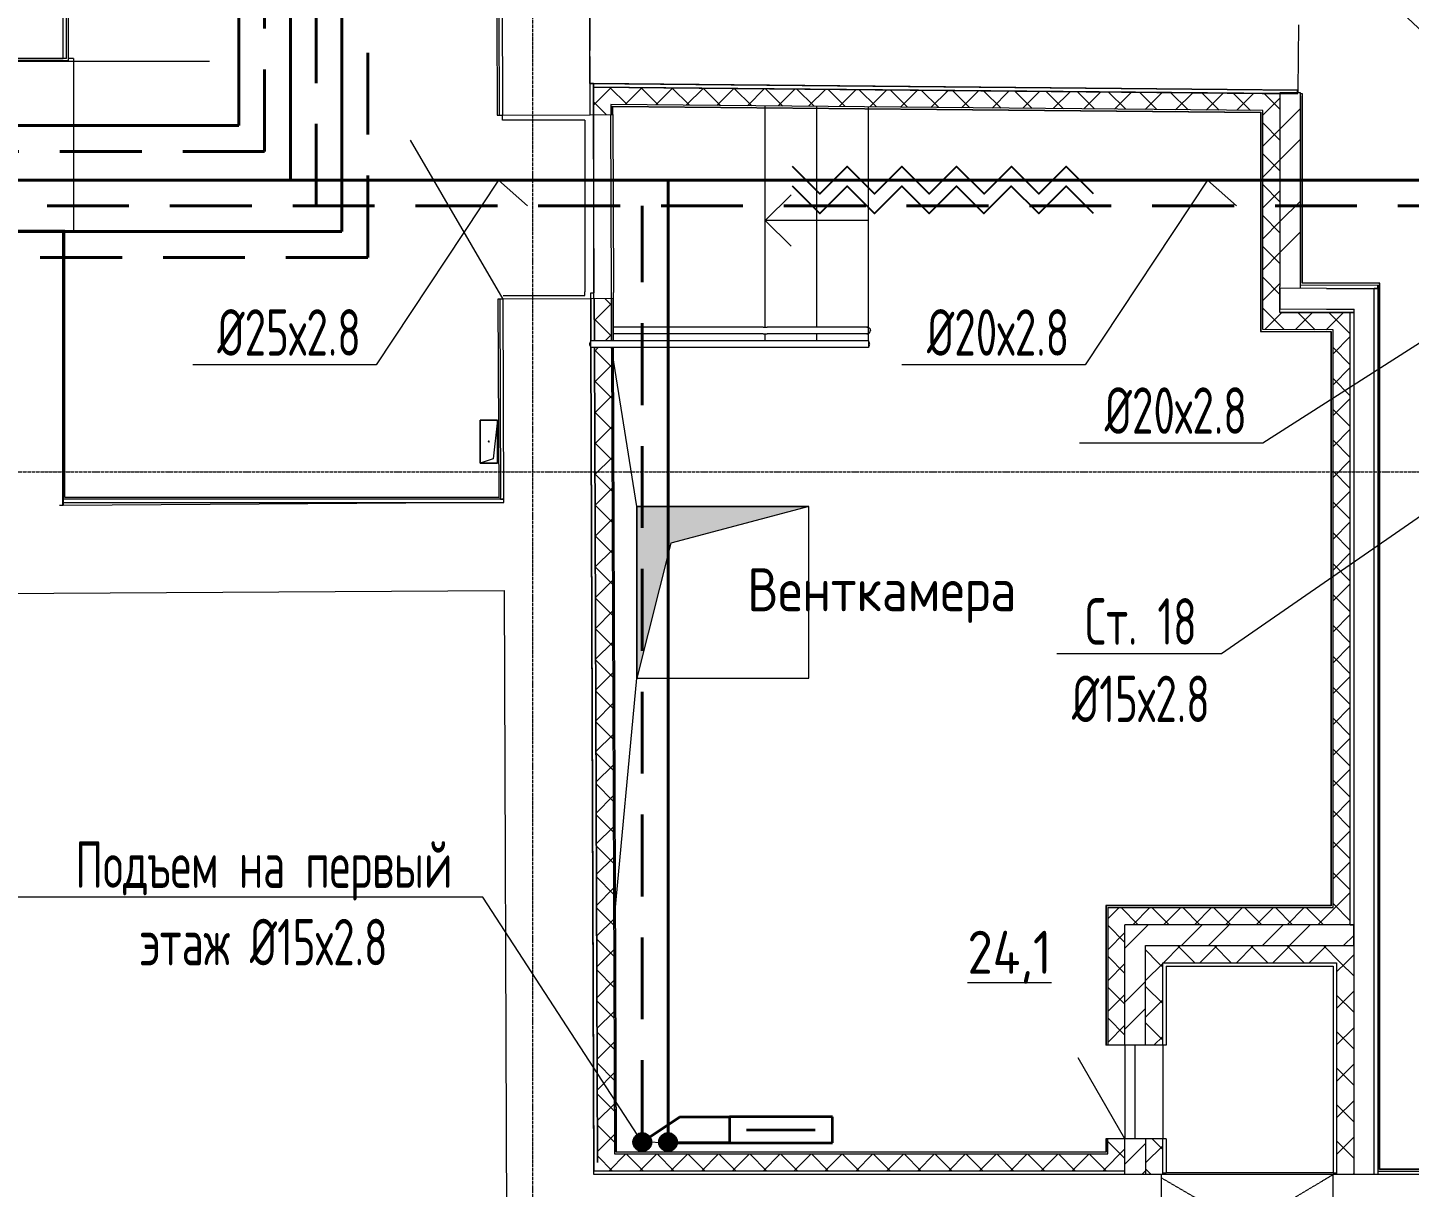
# Model space of a CAD drawing. Header units: millimetres. Extents: x -3929 to 624051, y 52832 to 514950.
# Drawn here: x 218658 to 226696, y 73435 to 80178 of the extents above; entities that cross this region are included whole.
import ezdxf
from ezdxf import colors
from ezdxf.entities.mleader import LeaderData, LeaderLine
from ezdxf.math import Vec2, Vec3

# ---------------------------------------------------------------- set-up
doc = ezdxf.new("R2010")
doc.units = ezdxf.units.MM
for name, pattern in [('ADSK_Линия сетки', [25, 20, -2.5, 0, -2.5]), ('ADSK_Штриховая_ш2 п1', [3, 2, -1]), ('ADSK_Штриховая_ш3 п1_5', [4.5, 3, -1.5]), ('Hidden', [7.14375, 4.7625, -2.38125])]:
    doc.linetypes.add(name, pattern=pattern)
for name, color, linetype, lineweight in [('Двери', 7, 'Continuous', 9), ('Лестницы', 7, 'Continuous', 9), ('Марки помещений', 7, 'Continuous', 20), ('Обобщенные модели', 7, 'Continuous', 18), ('ОВ-ИЗОЛЯЦИЯ', 7, 'Continuous', 25), ('ОВ-О-Оборудование', 32, 'Continuous', 35), ('ОВ-ТЕКСТ', 7, 'Continuous', 25), ('Ограждение', 7, 'Continuous', 9), ('Оси', 253, 'Continuous', 9), ('Пандусы', 7, 'Continuous', 18), ('Перекрытие', 7, 'Continuous', 18), ('Стены внутренние', 7, 'Continuous', 18), ('Стены наружные', 7, 'Continuous', 18), ('Стены несущие', 7, 'Continuous', 30), ('Стены отделка', 7, 'Continuous', 30), ('Стены перегородки', 7, 'Continuous', 30), ('Стены штриховка', 7, 'Continuous', 9), ('Стрелки вверх', 7, 'Continuous', 18), ('ШТРИХОВКА', 252, 'Continuous', 15)]:
    doc.layers.add(name, color=color, linetype=linetype, lineweight=lineweight)
doc.layers.add('Линии', color=7, linetype='Continuous', lineweight=9, true_color=0x00a600)
doc.layers.add('стояки', color=7, linetype='Continuous')
for name, color, linetype, true_color in [('т11.1', 1, 'Continuous', 0xff0000), ('т11.2', 7, 'Continuous', 0x6d366d), ('т21.1', 5, 'Continuous', 0x0000ff), ('т21.2', 7, 'Continuous', 0x004285)]:
    doc.layers.add(name, color=color, linetype=linetype, true_color=true_color)
doc.styles.add('GOST Common_2', font='GOST_Common.ttf', dxfattribs={"width": 0.9, "height": 250})
doc.styles.add('СТИЛЬ', font='simplex.shx', dxfattribs={"width": 0.65})

# ---------------------------------------------------------------- blocks, each defined once
blk = doc.blocks.new('*U2877')
at = {"layer": 'ОВ-О-Оборудование', "color": 32, "ltscale": 0.1, "true_color": 0xcd6928}
for p, q in [((300, 75), (-300, 75)), ((-300, 75), (-300, -75)), ((-200, 0), (200, 0)), ((300, -75), (300, 75)), ((-300, -75), (300, -75))]:
    blk.add_line(p, q, dxfattribs=at)
blk = doc.blocks.new('Ограждение - 40-3256489-План подвала')
at = {"layer": 'Ограждение', "lineweight": 18}
blk.add_arc((0, 0), 20, 39.77476, 140.22524, dxfattribs=at)
blk = doc.blocks.new('Ограждение - 40-3098293-План подвала')
at = {"layer": 'Ограждение', "lineweight": 18}
blk.add_arc((0, 0), 20, 219.77476, 320.22524, dxfattribs=at)
blk = doc.blocks.new('подвал')
at = {"layer": 'ШТРИХОВКА', "lineweight": 5}
h = blk.add_hatch(color=8, dxfattribs=at)
h.dxf.hatch_style = 1
h.paths.add_polyline_path([(412941.817, -333820.616), (412941.817, -332820.616), (413941.817, -332820.616), (413139.312, -333035.647)])
at = {"layer": 'Двери', "color": 8, "lineweight": 5}
for p, q in [((412163.2, -331615.128), (411624.829, -330690.436)), ((415780.683, -336498.692), (415508.183, -336026.708))]:
    blk.add_line(p, q, dxfattribs=at)
at = {"layer": 'Лестницы', "color": 8, "lineweight": 5}
for p, q in [((413688.452, -331778.148), (413688.452, -330491.829)), ((413988.452, -331777.769), (413988.452, -330494.666)), ((413988.452, -331777.769), (413988.452, -330494.666)), ((414288.452, -331777.769), (414288.452, -330497.503)), ((414288.452, -331777.769), (414288.452, -330497.503)), ((413688.452, -331857.769), (413688.452, -331817.391)), ((413988.452, -331857.769), (413988.452, -331817.769)), ((413988.452, -331857.769), (413988.452, -331817.769)), ((414288.452, -331857.769), (414288.452, -331817.769)), ((414288.452, -331857.769), (414288.452, -331817.769))]:
    blk.add_line(p, q, dxfattribs=at)
at = {"layer": 'Линии', "color": 8, "lineweight": 5}
blk.add_line((410454.891, -330233.104), (405526.651, -330233.104), dxfattribs=at)
at = {"layer": 'Линии', "color": 8, "linetype": 'ADSK_Штриховая_ш3 п1_5', "lineweight": 5}
for p, q in [((415991.372, -336706.192), (415991.372, -337306.192)), ((416991.372, -336706.192), (415991.372, -336706.192)), ((415991.372, -337306.192), (416991.372, -336706.192)), ((416991.372, -337306.192), (415991.372, -336725.341)), ((416991.372, -337306.192), (416991.372, -336706.192))]:
    blk.add_line(p, q, dxfattribs=at)
at = {"layer": 'Обобщенные модели', "color": 8, "lineweight": 5}
for p, q in [((412029.539, -332569.182), (412029.539, -332319.182)), ((412029.539, -332319.182), (412129.539, -332319.182)), ((412129.539, -332319.182), (412029.539, -332319.182)), ((412029.539, -332319.182), (412029.539, -332569.182)), ((412129.539, -332319.182), (412104.539, -332544.182)), ((412129.539, -332319.182), (412129.539, -332569.182)), ((412129.539, -332569.182), (412129.539, -332319.182)), ((412104.539, -332544.182), (412029.539, -332569.182)), ((412129.539, -332569.182), (412029.539, -332569.182)), ((412029.539, -332569.182), (412129.539, -332569.182))]:
    blk.add_line(p, q, dxfattribs=at)
for start, end in [(0, 180), (120, 180), (180, 0), (240, 345), (15, 90)]:
    blk.add_arc((412079.539, -332444.182), 2.5, start, end, dxfattribs=at)
at = {"layer": 'Ограждение', "color": 8, "lineweight": 5}
for p, q in [((413676.648, -331777.769), (412805.796, -331777.769)), ((413676.648, -331817.769), (412805.942, -331817.769)), ((413676.648, -331777.769), (413699.009, -331777.769)), ((413676.648, -331817.769), (413699.009, -331817.769)), ((414288.452, -331777.769), (413699.009, -331777.769)), ((414288.452, -331817.769), (413699.009, -331817.769)), ((414288.452, -331817.769), (414288.452, -331777.769)), ((412673.045, -331897.769), (412673.045, -331857.769)), ((413688.452, -331857.769), (412673.045, -331857.769)), ((413688.452, -331897.769), (412673.045, -331897.769)), ((414288.452, -331857.769), (413688.452, -331857.769)), ((414288.452, -331897.769), (413688.452, -331897.769)), ((414288.452, -331857.769), (414288.452, -331897.769))]:
    blk.add_line(p, q, dxfattribs=at)
at = {"layer": 'Ограждение', "color": 8, "lineweight": 5, "flags": 128}
for points in [[(414279.507, -331777.769), (414281.29, -331777.849), (414283.036, -331778.083), (414284.714, -331778.459), (414286.296, -331778.957), (414287.764, -331779.553), (414289.108, -331780.224), (414290.324, -331780.947), (414291.415, -331781.7), (414292.386, -331782.468), (414293.247, -331783.236), (414294.008, -331783.995), (414294.678, -331784.737), (414295.269, -331785.458), (414295.79, -331786.155), (414296.248, -331786.826), (414296.652, -331787.471), (414297.009, -331788.09), (414297.325, -331788.684), (414297.604, -331789.254), (414297.852, -331789.802), (414298.071, -331790.328), (414298.266, -331790.834), (414298.44, -331791.322), (414298.594, -331791.793), (414298.731, -331792.249), (414298.852, -331792.691), (414298.96, -331793.12), (414299.055, -331793.538), (414299.138, -331793.945), (414299.212, -331794.343), (414299.276, -331794.733), (414299.331, -331795.116), (414299.377, -331795.493), (414299.416, -331795.864), (414299.448, -331796.231), (414299.473, -331796.595), (414299.491, -331796.956), (414299.502, -331797.315), (414299.507, -331797.673), (414299.507, -331797.769)], [(414279.507, -331817.769), (414281.29, -331817.69), (414283.036, -331817.455), (414284.714, -331817.08), (414286.296, -331816.582), (414287.764, -331815.985), (414289.108, -331815.314), (414290.324, -331814.592), (414291.415, -331813.838), (414292.386, -331813.071), (414293.247, -331812.303), (414294.008, -331811.544), (414294.678, -331810.801), (414295.269, -331810.08), (414295.79, -331809.384), (414296.248, -331808.712), (414296.652, -331808.067), (414297.009, -331807.448), (414297.325, -331806.854), (414297.604, -331806.284), (414297.852, -331805.737), (414298.071, -331805.211), (414298.266, -331804.704), (414298.44, -331804.216), (414298.594, -331803.745), (414298.731, -331803.289), (414298.852, -331802.847), (414298.96, -331802.418), (414299.055, -331802.001), (414299.138, -331801.593), (414299.212, -331801.195), (414299.276, -331800.805), (414299.331, -331800.422), (414299.377, -331800.046), (414299.416, -331799.674), (414299.448, -331799.307), (414299.473, -331798.944), (414299.491, -331798.583), (414299.502, -331798.224), (414299.507, -331797.866), (414299.507, -331797.769)]]:
    blk.add_lwpolyline(points, dxfattribs=at)
at = {"layer": 'Оси', "color": 8, "linetype": 'ADSK_Линия сетки', "lineweight": 5}
for p, q in [((412336.62, -349917.118), (412336.62, -301342.622)), ((353372.326, -332620.621), (419602.055, -332620.621))]:
    blk.add_line(p, q, dxfattribs=at)
at = {"layer": 'Пандусы', "color": 8, "lineweight": 5}
for p, q in [((409663.908, -330217.321), (409633.908, -330217.321)), ((409663.908, -330217.321), (409663.908, -331227.321)), ((409663.908, -331227.321), (409613.908, -331227.321))]:
    blk.add_line(p, q, dxfattribs=at)
at = {"layer": 'Перекрытие', "color": 8, "lineweight": 5}
for p, q in [((413688.452, -331778.148), (413688.452, -330491.829)), ((412159.412, -330575.135), (412159.303, -330545.135)), ((412639.412, -330575.135), (412159.412, -330575.135)), ((412688.452, -330543.208), (412688.452, -331613.215)), ((412639.412, -331595.135), (412639.412, -331573.393)), ((412163.127, -331595.135), (412639.412, -331595.135)), ((413688.452, -331857.769), (413688.452, -331817.391)), ((412941.817, -332820.616), (412794.233, -331897.587)), ((413941.817, -332820.616), (412941.817, -332820.616)), ((412941.817, -332820.616), (412941.817, -333820.616)), ((413941.817, -333820.616), (413941.817, -332820.616)), ((412806.459, -335254.354), (412941.817, -333820.616)), ((412941.817, -333820.616), (413941.817, -333820.616)), ((415780.683, -335953.692), (415780.683, -336498.692)), ((415840.683, -336498.692), (415840.683, -335953.692)), ((416000.683, -335953.692), (416000.683, -336498.692))]:
    blk.add_line(p, q, dxfattribs=at)
at = {"layer": 'Стены внутренние', "color": 8, "lineweight": 5}
for p, q in [((416787.717, -330416.921), (416787.865, -330401.188)), ((412639.412, -330575.135), (412639.412, -331573.393)), ((412693.069, -331578.198), (412689.299, -330543.205)), ((412673.069, -331578.271), (412693.069, -331578.198)), ((412673.197, -331613.271), (412673.069, -331578.271))]:
    blk.add_line(p, q, dxfattribs=at)
at = {"layer": 'Стены внутренние', "color": 8, "linetype": 'Continuous', "lineweight": 5}
for p, q in [((416682.185, -330626.382), (416802.182, -330506.384)), ((416682.185, -330805.987), (416802.176, -330685.995)), ((416682.185, -331165.197), (416802.165, -331045.216)), ((416682.185, -331344.802), (416802.16, -331224.827)), ((415795.722, -335374.354), (415915.722, -335254.354)), ((416110.031, -335374.354), (416230.031, -335254.354)), ((416267.185, -335374.354), (416387.185, -335254.354)), ((416581.495, -335374.354), (416701.495, -335254.354)), ((416738.649, -335374.354), (416858.649, -335254.354)), ((417052.958, -335374.354), (417111.372, -335315.94)), ((415780.683, -335389.393), (415795.722, -335374.354)), ((415974.738, -335474.354), (415900.683, -335400.3)), ((416004.728, -335474.354), (416104.728, -335374.354)), ((416186.87, -335474.354), (416086.87, -335374.354)), ((416216.86, -335474.354), (416316.86, -335374.354)), ((416399.002, -335474.354), (416299.002, -335374.354)), ((416428.992, -335474.354), (416528.992, -335374.354)), ((416611.134, -335474.354), (416511.134, -335374.354)), ((416641.124, -335474.354), (416741.124, -335374.354)), ((416823.266, -335474.354), (416723.266, -335374.354)), ((416853.256, -335474.354), (416953.256, -335374.354)), ((417035.398, -335474.354), (416935.398, -335374.354)), ((417065.388, -335474.354), (417111.372, -335428.37)), ((415900.683, -335578.399), (416000.683, -335478.399)), ((416000.683, -335500.3), (415974.738, -335474.354)), ((417011.372, -335528.37), (417065.388, -335474.354)), ((417111.372, -335550.328), (417035.398, -335474.354)), ((415780.683, -335703.702), (415900.683, -335583.702)), ((416000.683, -335712.432), (415900.683, -335612.432)), ((417011.372, -335740.502), (417111.372, -335640.502)), ((417111.372, -335762.46), (417011.372, -335662.46)), ((415838.026, -335803.513), (415900.683, -335740.856)), ((415900.683, -335790.531), (416000.683, -335690.531)), ((415780.683, -335860.856), (415838.026, -335803.513)), ((416000.683, -335924.564), (415900.683, -335824.564)), ((415949.654, -335953.692), (416000.683, -335902.663)), ((417011.372, -335952.634), (417111.372, -335852.634)), ((417111.372, -335974.592), (417011.372, -335874.592)), ((417011.372, -336164.767), (417111.372, -336064.767)), ((417111.372, -336186.724), (417011.372, -336086.724)), ((417011.372, -336376.899), (417111.372, -336276.899)), ((417111.372, -336398.856), (417011.372, -336298.856)), ((417011.372, -336589.031), (417111.372, -336489.031)), ((415780.683, -336646.629), (415900.683, -336526.629)), ((415900.683, -336639.059), (416000.683, -336539.059)), ((416000.683, -336560.96), (415938.416, -336498.692)), ((417111.372, -336610.988), (417011.372, -336510.988)), ((415878.274, -336706.192), (415900.683, -336683.783)), ((415933.784, -336706.192), (415900.683, -336673.092)), ((417106.343, -336706.192), (417111.372, -336701.163))]:
    blk.add_line(p, q, dxfattribs=at)
at = {"layer": 'Стены наружные', "color": 8, "lineweight": 5}
for p, q in [((412793.069, -331578.016), (412789.298, -330542.841)), ((412801.298, -330542.797), (412805.069, -331577.972))]:
    blk.add_line(p, q, dxfattribs=at)
at = {"layer": 'Стены несущие', "color": 8, "lineweight": 5}
for p, q in [((409603.908, -330217.321), (409603.908, -325591.525)), ((412141.261, -325591.525), (412159.303, -330545.135)), ((412669.3, -330543.278), (412651.287, -325597.811)), ((412668.411, -329982.34), (412664.829, -330362.323)), ((416787.865, -330401.188), (416791.447, -330021.205)), ((409123.908, -330217.321), (409603.908, -330217.321)), ((412664.829, -330362.323), (416787.865, -330401.188)), ((416682.185, -330416.921), (416682.185, -331541.687)), ((416802.185, -330416.921), (416682.185, -330416.921)), ((416802.149, -331553.126), (416802.185, -330416.921)), ((412159.303, -330545.135), (412669.3, -330543.278)), ((409603.908, -331227.321), (409123.908, -331227.321)), ((409603.908, -331227.321), (409603.908, -332815.331)), ((412673.197, -331613.271), (412163.2, -331615.128)), ((412167.513, -332799.182), (412163.2, -331615.128)), ((412674.087, -331857.769), (412673.197, -331613.271)), ((412691.746, -336706.192), (412674.233, -331897.769)), ((412167.513, -332799.182), (409603.908, -332815.331)), ((405503.456, -333351.173), (412169.37, -333309.18)), ((412169.37, -333309.18), (412183.928, -337306.192)), ((417111.372, -335254.354), (415780.683, -335254.354)), ((415780.683, -335953.692), (415780.683, -335254.354)), ((417111.372, -335374.354), (417111.372, -335254.354)), ((415900.683, -335374.354), (417111.372, -335374.354)), ((415900.683, -335953.692), (415900.683, -335374.354)), ((415900.683, -335953.692), (415780.683, -335953.692)), ((415900.683, -336498.692), (415780.683, -336498.692)), ((415780.683, -336706.192), (415780.683, -336498.692)), ((415900.683, -336498.692), (415900.683, -336706.192)), ((418516.567, -336706.192), (412691.746, -336706.192))]:
    blk.add_line(p, q, dxfattribs=at)
at = {"layer": 'Стены отделка', "color": 8, "lineweight": 5}
for p, q in [((409623.908, -330217.321), (409623.908, -325591.525)), ((409633.908, -330227.321), (409633.908, -325621.525)), ((412127.229, -329975.706), (412129.303, -330545.244)), ((409623.908, -330217.321), (409093.908, -330217.321)), ((409123.908, -330227.321), (409633.908, -330227.321)), ((412688.641, -330362.371), (412668.641, -330362.444)), ((412688.641, -330362.371), (412688.452, -330382.37)), ((416784.312, -330401.102), (412688.641, -330362.371)), ((412689.299, -330543.205), (412688.641, -330362.371)), ((412688.452, -330382.37), (416784.123, -330421.101)), ((416682.185, -330420.134), (412688.713, -330382.37)), ((412688.713, -330382.37), (412689.299, -330543.205)), ((416784.123, -330421.101), (416784.312, -330401.102)), ((416814.298, -330421.386), (416802.185, -330421.271)), ((416814.185, -330433.385), (416814.298, -330421.386)), ((416814.185, -331521.164), (416814.185, -330433.385)), ((416582.185, -330519.193), (412789.082, -330483.324)), ((412789.082, -330483.324), (412789.298, -330542.841)), ((412801.126, -330495.438), (416570.185, -330531.08)), ((412801.298, -330542.797), (412801.126, -330495.438)), ((416570.185, -330531.08), (416570.185, -331804.401)), ((416582.185, -331792.438), (416582.185, -330519.193)), ((412129.303, -330545.244), (412159.303, -330545.135)), ((412669.3, -330543.278), (412801.298, -330542.797)), ((409613.908, -331217.321), (409103.908, -331217.321)), ((409602.055, -332813.601), (409602.055, -331227.321)), ((409613.908, -332769.182), (409613.908, -331217.321)), ((412794.087, -331857.587), (412793.069, -331578.016)), ((412806.087, -331857.587), (412805.069, -331577.972)), ((416682.185, -331692.752), (416682.185, -331541.687)), ((416802.15, -331532.755), (417251.372, -331534.532)), ((417261.372, -331522.563), (416814.185, -331521.164)), ((417231.372, -331554.469), (417251.305, -331554.532)), ((417251.372, -331554.484), (417231.372, -331554.484)), ((417251.305, -331554.532), (417251.367, -331534.532)), ((417251.372, -331534.532), (417251.372, -336706.192)), ((417263.372, -336674.192), (417263.372, -331524.569)), ((412163.2, -331615.128), (412133.2, -331615.237)), ((412133.2, -331615.237), (412137.403, -332769.182)), ((412805.196, -331612.79), (412673.197, -331613.271)), ((412673.197, -331613.271), (412674.087, -331857.769)), ((417091.372, -331694.032), (416682.185, -331692.751)), ((416682.185, -331692.752), (416953.083, -331693.599)), ((416953.083, -331693.599), (417113.482, -331694.101)), ((417091.372, -335254.354), (417091.372, -331694.032)), ((417111.372, -331694.08), (417091.372, -331694.08)), ((417113.482, -331694.101), (417113.545, -331674.101)), ((416570.185, -331804.401), (416979.372, -331805.681)), ((416991.372, -331793.718), (416582.185, -331792.438)), ((416979.372, -331805.681), (416979.372, -335142.354)), ((416991.372, -335154.354), (416991.372, -331793.718)), ((412674.233, -331897.769), (412691.673, -336686.192)), ((412794.233, -331897.587), (412811.31, -336586.192)), ((412823.266, -336574.192), (412806.233, -331897.587)), ((412167.513, -332779.182), (409602.055, -332779.182)), ((412137.403, -332769.182), (409613.908, -332769.182)), ((412147.44, -332779.182), (412147.403, -332769.182)), ((412147.44, -332779.182), (412167.44, -332779.109)), ((412167.513, -332799.182), (412167.513, -332779.182)), ((409582.055, -332813.601), (409602.055, -332813.601)), ((409602.055, -332799.182), (412167.513, -332799.182)), ((416979.372, -335142.354), (415668.683, -335142.354)), ((415668.683, -335142.354), (415668.683, -335953.692)), ((415680.683, -335154.354), (416991.372, -335154.354)), ((415680.683, -335154.354), (415680.683, -335953.692)), ((417091.372, -335254.354), (417111.372, -335254.354)), ((416000.683, -335474.354), (417011.372, -335474.354)), ((416020.683, -335494.354), (416020.683, -335953.692)), ((416020.683, -335494.354), (416991.372, -335494.354)), ((416991.372, -335494.354), (416991.372, -336696.192)), ((417011.372, -335474.354), (417011.372, -336706.192)), ((415780.683, -335953.692), (415668.683, -335953.692)), ((416020.683, -335953.692), (415900.683, -335953.692)), ((415668.683, -336498.692), (415668.683, -336574.192)), ((415780.683, -336498.692), (415668.683, -336498.692)), ((415680.683, -336586.192), (415680.683, -336498.692)), ((416020.683, -336498.692), (415900.683, -336498.692)), ((416020.683, -336498.692), (416020.683, -336696.192)), ((412811.31, -336586.192), (415680.683, -336586.192)), ((412823.266, -336574.192), (415668.683, -336574.192)), ((415780.683, -336686.192), (412691.746, -336686.192)), ((416000.683, -336706.192), (416000.683, -336696.192)), ((416991.372, -336696.192), (416020.683, -336696.192)), ((417251.372, -336686.192), (418556.172, -336686.192)), ((418483.912, -336674.192), (417263.372, -336674.192))]:
    blk.add_line(p, q, dxfattribs=at)
at = {"layer": 'Стены перегородки', "color": 8, "lineweight": 5}
for p, q in [((416953.521, -331553.6), (416682.185, -331552.751)), ((416682.185, -331552.751), (416682.185, -331672.752)), ((416953.521, -331553.6), (417231.372, -331554.469)), ((417231.372, -336706.192), (417231.372, -331554.469)), ((416682.185, -331672.752), (416953.145, -331673.599)), ((416953.145, -331673.599), (417113.545, -331674.101)), ((417111.372, -331674.094), (417111.372, -336706.192))]:
    blk.add_line(p, q, dxfattribs=at)
at = {"layer": 'Стены штриховка', "color": 8, "lineweight": 5}
for p, q in [((412137.229, -329975.669), (412139.303, -330545.208)), ((416812.185, -331523.158), (416812.185, -330433.367)), ((416812.185, -330433.367), (416814.185, -330433.385)), ((412799.118, -330493.419), (416572.185, -330529.099)), ((412799.298, -330542.804), (412799.118, -330493.419)), ((416572.185, -330529.099), (416572.185, -331802.407)), ((417263.372, -331524.569), (416812.185, -331523.158)), ((417261.372, -336676.192), (417261.372, -331522.563)), ((417263.372, -331522.569), (417261.372, -331522.563)), ((417263.372, -331524.569), (417263.372, -331522.569)), ((412143.2, -331615.201), (412147.403, -332769.182)), ((412693.196, -331613.198), (412694.087, -331857.769)), ((412694.087, -331857.769), (412693.197, -331613.198)), ((412804.087, -331857.587), (412803.196, -331612.797)), ((416572.185, -331802.407), (416981.372, -331803.687)), ((416981.372, -331803.687), (416981.372, -335144.354)), ((412711.491, -336636.192), (412694.233, -331897.769)), ((412694.233, -331897.769), (412711.491, -336636.192)), ((412821.273, -336576.192), (412804.233, -331897.587)), ((416981.372, -335144.354), (415670.683, -335144.354)), ((415670.683, -335144.354), (415670.683, -335953.692)), ((416000.683, -335953.692), (416000.683, -335474.354)), ((415670.683, -336498.692), (415670.683, -336576.192)), ((416000.683, -336696.192), (416000.683, -336498.692)), ((415670.683, -336576.192), (412821.273, -336576.192)), ((416000.683, -336696.192), (416020.683, -336696.192)), ((416991.372, -336696.192), (417011.372, -336696.192)), ((418485.928, -336676.192), (417261.372, -336676.192))]:
    blk.add_line(p, q, dxfattribs=at)
at = {"layer": 'Стрелки вверх', "color": 8, "lineweight": 5}
for p, q in [((413688.452, -331158.635), (413838.452, -331008.635)), ((413988.452, -331158.635), (413688.452, -331158.635)), ((413688.452, -331158.635), (413838.452, -331308.635)), ((414288.452, -331158.635), (413988.452, -331158.635))]:
    blk.add_line(p, q, dxfattribs=at)
at = {"layer": 'ШТРИХОВКА', "color": 8, "linetype": 'Continuous', "lineweight": 5}
for p, q in [((412689.1, -330488.548), (412794.278, -330383.371)), ((412883.893, -330484.22), (412782.936, -330383.263)), ((412873.135, -330484.119), (412972.2, -330385.053)), ((413065.213, -330485.935), (412964.256, -330384.978)), ((413051.058, -330485.801), (413150.123, -330386.736)), ((413246.533, -330487.65), (413145.576, -330386.693)), ((413228.98, -330487.484), (413328.046, -330388.418)), ((413427.852, -330489.364), (413326.896, -330388.407)), ((413406.903, -330489.166), (413505.968, -330390.101)), ((413609.172, -330491.079), (413508.215, -330390.122)), ((413584.825, -330490.849), (413683.891, -330391.783)), ((413790.492, -330492.794), (413689.535, -330391.837)), ((413762.748, -330492.531), (413861.813, -330393.466)), ((413971.812, -330494.508), (413870.855, -330393.551)), ((413940.671, -330494.214), (414039.736, -330395.148)), ((414153.132, -330496.223), (414052.175, -330395.266)), ((414118.593, -330495.896), (414217.659, -330396.831)), ((414334.451, -330497.938), (414233.494, -330396.981)), ((414296.516, -330497.579), (414395.581, -330398.513)), ((414515.771, -330499.652), (414414.814, -330398.695)), ((414474.438, -330499.261), (414573.504, -330400.196)), ((414697.091, -330501.367), (414596.134, -330400.41)), ((414652.361, -330500.944), (414751.426, -330401.878)), ((414878.411, -330503.082), (414777.454, -330402.125)), ((414830.284, -330502.626), (414929.349, -330403.561)), ((415059.73, -330504.796), (414958.773, -330403.839)), ((415008.206, -330504.309), (415107.272, -330405.244)), ((415241.05, -330506.511), (415140.093, -330405.554)), ((415186.129, -330505.991), (415285.194, -330406.926)), ((415422.37, -330508.225), (415321.413, -330407.269)), ((415364.051, -330507.674), (415463.117, -330408.609)), ((415603.69, -330509.94), (415502.733, -330408.983)), ((415541.974, -330509.357), (415641.039, -330410.291)), ((415785.009, -330511.655), (415684.053, -330410.698)), ((415719.897, -330511.039), (415818.962, -330411.974)), ((415966.329, -330513.369), (415865.372, -330412.412)), ((415897.819, -330512.722), (415996.885, -330413.656)), ((416147.649, -330515.084), (416046.692, -330414.127)), ((416075.742, -330514.404), (416174.807, -330415.339)), ((416328.969, -330516.799), (416228.012, -330415.842)), ((416253.664, -330516.087), (416352.73, -330417.021)), ((416510.289, -330518.513), (416409.332, -330417.556)), ((416431.587, -330517.769), (416530.652, -330418.704)), ((416582.185, -330546.776), (416682.185, -330446.776)), ((416682.185, -330510.804), (416590.651, -330419.271)), ((412763.004, -330542.936), (412689.029, -330468.961)), ((416682.185, -330690.41), (416582.185, -330590.41)), ((416582.185, -330726.382), (416682.185, -330626.382)), ((416682.185, -330870.015), (416582.185, -330770.015)), ((416582.185, -330905.987), (416682.185, -330805.987)), ((416682.185, -331049.62), (416582.185, -330949.62)), ((416582.185, -331085.592), (416682.185, -330985.592)), ((416682.185, -331229.225), (416582.185, -331129.225)), ((416582.185, -331265.197), (416682.185, -331165.197)), ((416682.185, -331408.83), (416582.185, -331308.83)), ((416582.185, -331444.802), (416682.185, -331344.802)), ((416682.185, -331588.435), (416582.185, -331488.435)), ((416582.185, -331624.407), (416682.185, -331524.407)), ((412693.663, -331741.221), (412793.3, -331641.584)), ((412793.334, -331650.897), (412755.408, -331612.971)), ((412793.991, -331831.159), (412693.625, -331730.793)), ((416706.973, -331792.828), (416582.185, -331668.04)), ((416593.723, -331792.474), (416693.41, -331692.787)), ((416772.768, -331793.034), (416872.455, -331693.347)), ((416887.142, -331793.392), (416786.829, -331693.079)), ((416951.813, -331793.595), (417051.5, -331693.907)), ((417091.372, -331818.017), (416966.998, -331693.643)), ((412756.72, -331857.769), (412793.952, -331820.537)), ((412694.315, -331920.175), (412716.72, -331897.769)), ((416991.372, -331933.641), (417091.372, -331833.641)), ((417091.372, -331997.622), (416991.372, -331897.622)), ((412794.647, -332011.421), (412694.281, -331911.055)), ((412694.966, -332099.128), (412794.604, -331999.491)), ((416991.372, -332113.246), (417091.372, -332013.246)), ((412795.304, -332191.682), (412694.938, -332091.316)), ((417091.372, -332177.227), (416991.372, -332077.227)), ((412695.618, -332278.081), (412795.256, -332178.444)), ((416991.372, -332292.851), (417091.372, -332192.851)), ((412795.96, -332371.944), (412695.595, -332271.578)), ((417091.372, -332356.833), (416991.372, -332256.833)), ((412696.27, -332457.035), (412795.907, -332357.397)), ((416991.372, -332472.456), (417091.372, -332372.456)), ((412796.617, -332552.206), (412696.251, -332451.84)), ((417091.372, -332536.438), (416991.372, -332436.438)), ((412696.922, -332635.988), (412796.559, -332536.351)), ((412797.274, -332732.467), (412696.908, -332632.102)), ((416991.372, -332652.061), (417091.372, -332552.061)), ((417091.372, -332716.043), (416991.372, -332616.043)), ((412697.574, -332814.941), (412797.211, -332715.304)), ((416991.372, -332831.666), (417091.372, -332731.666)), ((412797.93, -332912.729), (412697.564, -332812.363)), ((417091.372, -332895.648), (416991.372, -332795.648)), ((412698.225, -332993.895), (412797.863, -332894.257)), ((416991.372, -333011.271), (417091.372, -332911.271)), ((412798.587, -333092.991), (412698.221, -332992.625)), ((417091.372, -333075.253), (416991.372, -332975.253)), ((412698.877, -333172.848), (412798.515, -333073.211)), ((416991.372, -333190.876), (417091.372, -333090.876)), ((412799.243, -333273.252), (412698.877, -333172.887)), ((417091.372, -333254.858), (416991.372, -333154.858)), ((412699.529, -333351.801), (412799.166, -333252.164)), ((416991.372, -333370.482), (417091.372, -333270.482)), ((412799.9, -333453.514), (412699.534, -333353.148)), ((417091.372, -333434.463), (416991.372, -333334.463)), ((412700.181, -333530.755), (412799.818, -333431.117)), ((416991.372, -333550.087), (417091.372, -333450.087)), ((417091.372, -333614.068), (416991.372, -333514.068)), ((412800.556, -333633.776), (412700.19, -333533.41)), ((412700.833, -333709.708), (412800.47, -333610.071)), ((416991.372, -333729.692), (417091.372, -333629.692)), ((412801.213, -333814.037), (412700.847, -333713.672)), ((417091.372, -333793.674), (416991.372, -333693.674)), ((412701.484, -333888.661), (412801.122, -333789.024)), ((416991.372, -333909.297), (417091.372, -333809.297)), ((412801.869, -333994.299), (412701.504, -333893.933)), ((417091.372, -333973.279), (416991.372, -333873.279)), ((412702.136, -334067.615), (412801.774, -333967.977)), ((416991.372, -334088.902), (417091.372, -333988.902)), ((412802.526, -334174.561), (412702.16, -334074.195)), ((417091.372, -334152.884), (416991.372, -334052.884)), ((412702.788, -334246.568), (412802.425, -334146.931)), ((416991.372, -334268.507), (417091.372, -334168.507)), ((417091.372, -334332.489), (416991.372, -334232.489)), ((412803.183, -334354.822), (412702.817, -334254.457)), ((412703.44, -334425.521), (412803.077, -334325.884)), ((416991.372, -334448.112), (417091.372, -334348.112)), ((412803.839, -334535.084), (412703.473, -334434.718)), ((417091.372, -334512.094), (416991.372, -334412.094)), ((412704.092, -334604.475), (412803.729, -334504.837)), ((416991.372, -334627.717), (417091.372, -334527.717)), ((412804.496, -334715.346), (412704.13, -334614.98)), ((417091.372, -334691.699), (416991.372, -334591.699)), ((412704.743, -334783.428), (412804.381, -334683.791)), ((416991.372, -334807.323), (417091.372, -334707.323)), ((412805.152, -334895.608), (412704.786, -334795.242)), ((417091.372, -334871.304), (416991.372, -334771.304)), ((412705.395, -334962.381), (412805.033, -334862.744)), ((416991.372, -334986.928), (417091.372, -334886.928)), ((417091.372, -335050.909), (416991.372, -334950.909)), ((412805.809, -335075.869), (412705.443, -334975.503)), ((412706.047, -335141.335), (412805.684, -335041.697)), ((416903.551, -335254.354), (417091.372, -335066.533)), ((412806.465, -335256.131), (412706.099, -335155.765)), ((415680.683, -335219.985), (415746.315, -335154.354)), ((415857.976, -335254.354), (415757.976, -335154.354)), ((415825.92, -335254.354), (415925.92, -335154.354)), ((416037.581, -335254.354), (415937.581, -335154.354)), ((416005.525, -335254.354), (416105.525, -335154.354)), ((416217.186, -335254.354), (416117.186, -335154.354)), ((416185.13, -335254.354), (416285.13, -335154.354)), ((416396.791, -335254.354), (416296.791, -335154.354)), ((416364.735, -335254.354), (416464.735, -335154.354)), ((416576.396, -335254.354), (416476.396, -335154.354)), ((416544.34, -335254.354), (416644.34, -335154.354)), ((416756.001, -335254.354), (416656.001, -335154.354)), ((416723.946, -335254.354), (416823.946, -335154.354)), ((416935.606, -335254.354), (416835.606, -335154.354)), ((417091.372, -335230.514), (416991.372, -335130.514)), ((412706.699, -335320.288), (412806.336, -335220.651)), ((415780.683, -335356.667), (415680.683, -335256.667)), ((417083.156, -335254.354), (417091.372, -335246.138)), ((412807.122, -335436.393), (412706.756, -335336.027)), ((415680.683, -335399.59), (415780.683, -335299.59)), ((412707.35, -335499.241), (412806.988, -335399.604)), ((415780.683, -335536.272), (415680.683, -335436.272)), ((412807.778, -335616.654), (412707.413, -335516.288)), ((415680.683, -335579.196), (415780.683, -335479.196)), ((412708.002, -335678.195), (412807.64, -335578.557)), ((415780.683, -335715.877), (415680.683, -335615.877)), ((415680.683, -335758.801), (415780.683, -335658.801)), ((412808.435, -335796.916), (412708.069, -335696.55)), ((412708.654, -335857.148), (412808.291, -335757.511)), ((415780.683, -335895.482), (415680.683, -335795.482)), ((415680.683, -335938.406), (415780.683, -335838.406)), ((412809.092, -335977.178), (412708.726, -335876.812)), ((412709.306, -336036.101), (412808.943, -335936.464)), ((412809.748, -336157.439), (412709.382, -336057.073)), ((412709.958, -336215.055), (412809.595, -336115.417)), ((412810.405, -336337.701), (412710.039, -336237.335)), ((412710.609, -336394.008), (412810.247, -336294.371)), ((412811.061, -336517.963), (412710.695, -336417.597)), ((412711.261, -336572.961), (412810.899, -336473.324)), ((415651.318, -336686.192), (415780.683, -336556.826)), ((415780.683, -336613.903), (415680.683, -336513.903)), ((412799.685, -336686.192), (412711.352, -336597.858)), ((412777.636, -336686.192), (412877.636, -336586.192)), ((412979.291, -336686.192), (412879.291, -336586.192)), ((412957.241, -336686.192), (413057.241, -336586.192)), ((413158.896, -336686.192), (413058.896, -336586.192)), ((413136.846, -336686.192), (413236.846, -336586.192)), ((413338.501, -336686.192), (413238.501, -336586.192)), ((413316.451, -336686.192), (413416.451, -336586.192)), ((413518.106, -336686.192), (413418.106, -336586.192)), ((413496.056, -336686.192), (413596.056, -336586.192)), ((413697.711, -336686.192), (413597.711, -336586.192)), ((413675.661, -336686.192), (413775.661, -336586.192)), ((413877.316, -336686.192), (413777.316, -336586.192)), ((413855.267, -336686.192), (413955.267, -336586.192)), ((414056.921, -336686.192), (413956.921, -336586.192)), ((414034.872, -336686.192), (414134.872, -336586.192)), ((414236.526, -336686.192), (414136.526, -336586.192)), ((414214.477, -336686.192), (414314.477, -336586.192)), ((414416.131, -336686.192), (414316.131, -336586.192)), ((414394.082, -336686.192), (414494.082, -336586.192)), ((414595.737, -336686.192), (414495.737, -336586.192)), ((414573.687, -336686.192), (414673.687, -336586.192)), ((414775.342, -336686.192), (414675.342, -336586.192)), ((414753.292, -336686.192), (414853.292, -336586.192)), ((414954.947, -336686.192), (414854.947, -336586.192)), ((414932.897, -336686.192), (415032.897, -336586.192)), ((415134.552, -336686.192), (415034.552, -336586.192)), ((415112.502, -336686.192), (415212.502, -336586.192)), ((415314.157, -336686.192), (415214.157, -336586.192)), ((415292.108, -336686.192), (415392.108, -336586.192)), ((415493.762, -336686.192), (415393.762, -336586.192)), ((415471.713, -336686.192), (415571.713, -336586.192)), ((415673.367, -336686.192), (415573.367, -336586.192))]:
    blk.add_line(p, q, dxfattribs=at)
at = {"layer": 'ШТРИХОВКА', "color": 8, "lineweight": 5}
for p, q in [((412941.817, -333820.616), (412941.817, -332820.616)), ((412941.817, -332820.616), (413941.817, -332820.616)), ((413941.817, -332820.616), (413139.312, -333035.647)), ((413139.312, -333035.647), (412941.817, -333820.616))]:
    blk.add_line(p, q, dxfattribs=at)
at = {"color": 8, "lineweight": 5}
for name, p, rotation in [('Ограждение - 40-3098293-План подвала', (412685.545, -331877.769), 269.9999999999997), ('Ограждение - 40-3256489-План подвала', (414275.952, -331877.769), 269.9999999999993)]:
    blk.add_blockref(name, p, dxfattribs=dict(at, rotation=rotation))
at = {"layer": 'Марки помещений', "color": 8, "lineweight": 5, "style": 'GOST Common_2', "width": 0.9}
for s, p in [('Венткамера', (413583.62, -333430.488)), ('%%U24,1', (414864.703, -335538.758))]:
    blk.add_text(s, height=250, dxfattribs=at).set_placement(p)

msp = doc.modelspace()

# ---------------------------------------------------------------- hatches: boundary and pattern name
at = {"layer": 'т11.1', "lineweight": 40}
h = msp.add_hatch(color=256, dxfattribs=at)
h.dxf.hatch_style = 1
h.paths.add_polyline_path([(222433.607, 73697.401, 1), (222333.607, 73697.401, 1)])
at = {"layer": 'т21.1', "linetype": 'ADSK_Штриховая_ш2 п1', "lineweight": 40, "ltscale": 50}
h = msp.add_hatch(color=256, dxfattribs=at)
h.dxf.hatch_style = 1
h.paths.add_polyline_path([(222283.607, 73697.401, 1), (222183.607, 73697.401, 1)])

# ---------------------------------------------------------------- linework, layer by layer
at = {"layer": 'ОВ-ИЗОЛЯЦИЯ', "color": 7, "linetype": 'ByBlock'}
for points in [[(224858.182, 79212.565), (224699.083, 79371.664), (224539.984, 79212.565), (224380.885, 79371.664), (224221.786, 79212.565), (224062.687, 79371.664), (223903.588, 79212.565), (223744.489, 79371.664), (223585.39, 79212.565), (223426.291, 79371.664), (223267.192, 79212.565), (223108.093, 79371.664)], [(224858.033, 79097.625), (224698.934, 79256.724), (224539.835, 79097.625), (224380.736, 79256.724), (224221.637, 79097.625), (224062.538, 79256.724), (223903.439, 79097.625), (223744.34, 79256.724), (223585.241, 79097.625), (223426.142, 79256.724), (223267.043, 79097.625), (223107.944, 79256.724)]]:
    msp.add_lwpolyline(points, dxfattribs=at)
at = {"layer": 'т11.1', "lineweight": 40}
for p, q in [((220186.272, 79292.115), (220186.272, 85760.498)), ((226955.492, 79292.115), (213328.697, 79292.115)), ((222383.607, 73697.401), (222383.607, 79292.115)), ((222740.327, 73693.984), (222386.805, 73693.984))]:
    msp.add_line(p, q, dxfattribs=at)
at = {"layer": 'т11.1', "color": 233, "lineweight": 40}
for q in [(220486.272, 85610.498), (213687.241, 78992.115)]:
    msp.add_line((220486.272, 78992.115), q, dxfattribs=at)
at = {"layer": 'т11.1', "lineweight": 40}
msp.add_circle((222383.607, 73697.401), 50, dxfattribs=at)
at = {"layer": 'т11.2', "lineweight": 40}
for q in [(219886.272, 85707.534), (208807.099, 79608.685)]:
    msp.add_line((219886.272, 79608.685), q, dxfattribs=at)
at = {"layer": 'т21.1', "linetype": 'Hidden', "lineweight": 40, "ltscale": 100}
for p, q in [((220336.272, 79142.115), (220336.272, 85910.498)), ((227105.492, 79142.115), (213478.697, 79142.115)), ((222233.607, 73697.401), (222233.607, 79142.115)), ((222233.607, 73697.401), (222449.483, 73843.222)), ((222740.327, 73843.984), (222449.483, 73843.222))]:
    msp.add_line(p, q, dxfattribs=at)
at = {"layer": 'т21.1', "color": 165, "linetype": 'Hidden', "lineweight": 40, "ltscale": 100, "true_color": 0x5e67af}
for q in [(220636.272, 85460.498), (213837.241, 78842.115)]:
    msp.add_line((220636.272, 78842.115), q, dxfattribs=at)
at = {"layer": 'т21.1', "lineweight": 40, "ltscale": 50}
msp.add_circle((222233.607, 73697.401), 50, dxfattribs=at)
at = {"layer": 'т21.2', "linetype": 'Hidden', "lineweight": 40, "ltscale": 100}
for q in [(220036.272, 85707.534), (208657.099, 79458.685)]:
    msp.add_line((220036.272, 79458.685), q, dxfattribs=at)

# ---------------------------------------------------------------- block references
at = {"layer": 'ОВ-О-Оборудование', "ltscale": 10}
msp.add_blockref('*U2877', (223040.327, 73768.984), dxfattribs=at)
at = {"layer": 'стояки', "color": 5, "lineweight": 40}
msp.add_blockref('подвал', (-190738.98, 410215.433), dxfattribs=at)

# ---------------------------------------------------------------- leaders
at = {"layer": 'ОВ-ТЕКСТ', "color": 7}
ml = msp.add_multileader_mtext('Standard', dxfattribs=at)
ml.set_content('\\A1;ОТ коллектора в систему отопления  спортивного зала \\PТ11.2, Т21.2 %%C32х3.2  ', color=7, style='СТИЛЬ')
ml.set_leader_properties(color=7, lineweight=18)
ml.build(insert=Vec2(0, 0))
ml.multileader.update_dxf_attribs({"text_left_attachment_type": 6, "text_right_attachment_type": 6, "dogleg_length": 0.36, "arrow_head_size": 0.126})
ctx = ml.context
ctx.base_point, ctx.char_height, ctx.arrow_head_size, ctx.landing_gap_size, ctx.plane_origin = Vec3(230468.752, 80785.382), 270, 0.126, 0.063, Vec3(245909.358, 82715.803)
ctx.left_attachment, ctx.right_attachment, ctx.text_align_type = 6, 6, 1
notes = []
notes.append((ctx, [(0, (1, 1, 0), (230468.5, 80785.382), (1, 0), 0.252, [(0, [(220983.574, 86060.498), (220983.574, 86210.498)], 0, [])])]))
ctx.mtext.insert, ctx.mtext.width, ctx.mtext.alignment, ctx.mtext.flow_direction = Vec3(232616.601, 81109.382), 4851.61703, 2, 5
ml = msp.add_multileader_mtext('Standard', dxfattribs=at)
ml.set_content('\\A1;ОТ коллектора в систему отопления  основных помещений \\PТ11.1, Т21.1 %%C76х3.0  ', color=7, style='СТИЛЬ')
ml.set_leader_properties(color=7, lineweight=18)
ml.build(insert=Vec2(0, 0))
ml.multileader.update_dxf_attribs({"text_left_attachment_type": 6, "text_right_attachment_type": 6, "dogleg_length": 0.36, "arrow_head_size": 0.126})
ctx = ml.context
ctx.base_point, ctx.char_height, ctx.arrow_head_size, ctx.landing_gap_size, ctx.plane_origin = Vec3(229115.921, 79326.71), 270, 0.126, 0.063, Vec3(245909.358, 82415.803)
ctx.left_attachment, ctx.right_attachment, ctx.text_align_type = 6, 6, 1
notes.append((ctx, [(0, (1, 1, 0), (229115.669, 79326.71), (1, 0), 0.252, [(0, [(220983.574, 85760.498), (220983.574, 85910.498)], 0, [])])]))
ctx.mtext.insert, ctx.mtext.width, ctx.mtext.alignment, ctx.mtext.flow_direction = Vec3(231443.448, 79650.71), 4851.61703, 2, 5
ml = msp.add_multileader_mtext('Standard', dxfattribs=at)
ml.set_content('\\A1;ОТ коллектора в систему отопления  актового зала \\PТ11.6, Т21.6 %%C20х2.8  ', color=7, style='СТИЛЬ')
ml.set_leader_properties(color=7, lineweight=18)
ml.build(insert=Vec2(0, 0))
ml.multileader.update_dxf_attribs({"text_left_attachment_type": 6, "text_right_attachment_type": 6, "dogleg_length": 0.36, "arrow_head_size": 0.126})
ctx = ml.context
ctx.base_point, ctx.char_height, ctx.arrow_head_size, ctx.landing_gap_size, ctx.plane_origin = Vec3(229750.256, 77350.763), 270, 0.126, 0.063, Vec3(245902.042, 82115.803)
ctx.left_attachment, ctx.right_attachment, ctx.text_align_type = 6, 6, 1
notes.append((ctx, [(0, (1, 1, 0), (229750.004, 77350.763), (1, 0), 0.252, [(0, [(220976.258, 85460.498), (220976.258, 85610.498)], 0, [])])]))
ctx.mtext.insert, ctx.mtext.width, ctx.mtext.alignment, ctx.mtext.flow_direction = Vec3(231655.748, 77674.763), 4851.61703, 2, 5
ml = msp.add_multileader_mtext('Standard', dxfattribs=at)
ml.set_content('\\A1; %%C50х3.5  ', color=7, style='СТИЛЬ')
ml.set_leader_properties(color=7, lineweight=18)
ml.build(insert=Vec2(0, 0))
ml.multileader.update_dxf_attribs({"text_left_attachment_type": 6, "text_right_attachment_type": 6, "dogleg_length": 0.36, "arrow_head_size": 0.126})
ctx = ml.context
ctx.base_point, ctx.char_height, ctx.arrow_head_size, ctx.landing_gap_size, ctx.plane_origin = Vec3(216315.145, 78216.951), 270, 0.126, 0.063, Vec3(233108.582, 81306.044)
ctx.left_attachment, ctx.right_attachment, ctx.text_align_type = 6, 6, 1
notes.append((ctx, [(1, (1, 1, 0), (217443.737, 78216.951), (-1, 0), 0.252, [(1, [(218324.928, 79142.115), (218155.973, 79292.115)], 0, [])])]))
ctx.mtext.insert, ctx.mtext.width, ctx.mtext.alignment, ctx.mtext.flow_direction = Vec3(216879.315, 78540.951), 4851.61703, 2, 5
ml = msp.add_multileader_mtext('Standard', dxfattribs=at)
ml.set_content('\\A1; %%C25х2.8  ', color=7, style='СТИЛЬ')
ml.set_leader_properties(color=7, lineweight=18)
ml.build(insert=Vec2(0, 0))
ml.multileader.update_dxf_attribs({"text_left_attachment_type": 6, "text_right_attachment_type": 6, "dogleg_length": 0.36, "arrow_head_size": 0.126})
ctx = ml.context
ctx.base_point, ctx.char_height, ctx.arrow_head_size, ctx.landing_gap_size, ctx.plane_origin = Vec3(219556.811, 78216.951), 270, 0.126, 0.063, Vec3(236350.248, 81306.044)
ctx.left_attachment, ctx.right_attachment, ctx.text_align_type = 6, 6, 1
notes.append((ctx, [(1, (1, 1, 0), (220685.403, 78216.951), (-1, 0), 0.252, [(1, [(221566.594, 79142.115), (221397.639, 79292.115)], 0, [])])]))
ctx.mtext.insert, ctx.mtext.width, ctx.mtext.alignment, ctx.mtext.flow_direction = Vec3(220120.981, 78540.951), 4851.61703, 2, 5
ml = msp.add_multileader_mtext('Standard', dxfattribs=at)
ml.set_content('\\A1; %%C20х2.8  ', color=7, style='СТИЛЬ')
ml.set_leader_properties(color=7, lineweight=18)
ml.build(insert=Vec2(0, 0))
ml.multileader.update_dxf_attribs({"text_left_attachment_type": 6, "text_right_attachment_type": 6, "dogleg_length": 0.36, "arrow_head_size": 0.126})
ctx = ml.context
ctx.base_point, ctx.char_height, ctx.arrow_head_size, ctx.landing_gap_size, ctx.plane_origin = Vec3(223681.716, 78216.951), 270, 0.126, 0.063, Vec3(240475.153, 81306.044)
ctx.left_attachment, ctx.right_attachment, ctx.text_align_type = 6, 6, 1
notes.append((ctx, [(1, (1, 1, 0), (224810.308, 78216.951), (-1, 0), 0.252, [(1, [(225691.499, 79142.115), (225522.544, 79292.115)], 0, [])])]))
ctx.mtext.insert, ctx.mtext.width, ctx.mtext.alignment, ctx.mtext.flow_direction = Vec3(224245.886, 78540.951), 4851.61703, 2, 5
ml = msp.add_multileader_mtext('Standard', dxfattribs=at)
ml.set_content('\\A1; %%C20х2.8  ', color=7, style='СТИЛЬ')
ml.set_leader_properties(color=7, lineweight=18)
ml.build(insert=Vec2(0, 0))
ml.multileader.update_dxf_attribs({"text_left_attachment_type": 6, "text_right_attachment_type": 6, "dogleg_length": 0.36, "arrow_head_size": 0.126})
ctx = ml.context
ctx.base_point, ctx.char_height, ctx.arrow_head_size, ctx.landing_gap_size, ctx.plane_origin = Vec3(224715.325, 77762.672), 270, 0.126, 0.063, Vec3(241908.101, 80486.69)
ctx.left_attachment, ctx.right_attachment, ctx.text_align_type = 6, 6, 1
notes.append((ctx, [(1, (1, 1, 0), (225843.917, 77762.672), (-1, 0), 0.252, [(1, [(227124.446, 78322.762), (226955.492, 78472.762)], 0, [])])]))
ctx.mtext.insert, ctx.mtext.width, ctx.mtext.alignment, ctx.mtext.flow_direction = Vec3(225279.495, 78086.672), 4851.61703, 2, 5
ml = msp.add_multileader_mtext('Standard', dxfattribs=at)
ml.set_content('\\A1;Ст. 18^J%%C15х2.8 ', color=7, style='СТИЛЬ')
ml.set_leader_properties(color=7, lineweight=18)
ml.build(insert=Vec2(0, 0))
ml.multileader.update_dxf_attribs({"text_left_attachment_type": 6, "text_right_attachment_type": 6, "dogleg_length": 0.36, "arrow_head_size": 0.126})
ctx = ml.context
ctx.base_point, ctx.char_height, ctx.arrow_head_size, ctx.landing_gap_size, ctx.plane_origin = Vec3(224666.757, 76536.346), 270, 0.126, 0.063, Vec3(235664.517, 73435.232)
ctx.left_attachment, ctx.right_attachment, ctx.text_align_type = 6, 6, 1
notes.append((ctx, [(1, (1, 1, 0), (225603.135, 76536.346), (-1, 0), 0.252, [(0, [(227512.768, 77972.899), (227512.768, 77859.714)], 0, [])])]))
ctx.mtext.insert, ctx.mtext.width, ctx.mtext.alignment, ctx.mtext.flow_direction = Vec3(225134.82, 76860.346), 1404.14984, 2, 5
ml = msp.add_multileader_mtext('Standard', dxfattribs=at)
ml.set_content('\\A1;Подъем на первый этаж %%C15х2.8 ', color=7, style='СТИЛЬ')
ml.set_leader_properties(color=7, lineweight=18)
ml.build(insert=Vec2(0, 0))
ml.multileader.update_dxf_attribs({"text_left_attachment_type": 6, "text_right_attachment_type": 6, "dogleg_length": 0.36, "arrow_head_size": 0.126})
ctx = ml.context
ctx.base_point, ctx.char_height, ctx.arrow_head_size, ctx.landing_gap_size, ctx.plane_origin = Vec3(218757.081, 75121.951), 270, 0.126, 0.063, Vec3(229469.98, 67908.665)
ctx.left_attachment, ctx.right_attachment, ctx.text_align_type = 6, 6, 1
notes.append((ctx, [(1, (1, 1, 0), (221306.387, 75121.951), (-1, 0), 0.252, [(0, [(222386.805, 73693.984), (222233.607, 73697.401)], 0, [])])]))
ctx.mtext.insert, ctx.mtext.width, ctx.mtext.defined_height, ctx.mtext.alignment, ctx.mtext.flow_direction = Vec3(220031.608, 75445.951), 2900.40337, 1165.442, 2, 5
for ctx, leaders in notes:
    for number, flags, end, landing, length, lines in leaders:
        leader = LeaderData()
        leader.index, (leader.has_last_leader_line, leader.has_dogleg_vector, leader.attachment_direction) = number, flags
        leader.last_leader_point, leader.dogleg_vector, leader.dogleg_length = Vec3(end), Vec3(landing), length
        for number, points, colour, breaks in lines:
            line = LeaderLine()
            line.index, line.vertices, line.color, line.breaks = number, Vec3.list(points), colors.encode_raw_color(colour), breaks
            leader.lines.append(line)
        ctx.leaders.append(leader)

doc.saveas('drawing.dxf')
